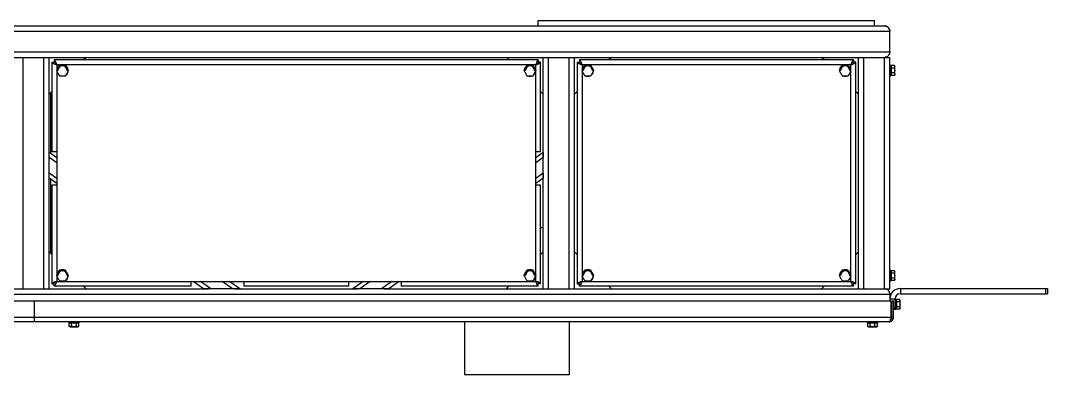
# Paper-space layout '_Superiore' of a CAD drawing. Header units: millimetres. Extents: x -903 to 1083, y -136 to 216.
# Drawn here: x 106 to 1083, y -136 to 201 of the extents above; entities that cross this region are included whole.
import ezdxf

# ---------------------------------------------------------------- set-up
doc = ezdxf.new("R2010")
doc.units = ezdxf.units.MM

psp = doc.layouts.new('_Superiore')

# ---------------------------------------------------------------- linework, layer by layer
at = {"color": 7, "linetype": 'Continuous', "lineweight": 25}
for p, q in [((-891.56, 195.75), (928.04, 195.75)), ((598.24, 200.75), (598.24, 195.75)), ((598.24, 200.75), (918.24, 200.75)), ((918.24, 200.75), (918.24, 195.75)), ((-896.76, 190.55), (933.24, 190.55)), ((933.24, 170.95), (933.24, 190.55)), ((-896.76, 170.95), (933.24, 170.95)), ((2.03, 165.75), (933.24, 165.75)), ((108.44, -54.25), (108.44, 165.75)), ((128.04, -54.25), (128.04, 165.75)), ((133.24, -54.25), (133.24, 165.75)), ((135.74, 161.04), (137.24, 161.04)), ((135.74, 161.04), (135.74, 76.25)), ((137.94, 163.25), (137.94, 161.75)), ((598.53, 163.25), (137.94, 163.25)), ((596.24, 158.75), (140.24, 158.75)), ((140.24, 158.75), (140.24, 153.72)), ((168.24, 165.75), (165.74, 163.25)), ((166.24, 163.75), (570.24, 163.75)), ((183.24, 163.25), (183.24, 163.75)), ((203.24, 163.25), (203.24, 163.75)), ((570.74, 163.25), (568.24, 165.75)), ((596.24, 153.72), (596.24, 158.75)), ((598.53, 163.25), (598.53, 161.75)), ((600.74, 161.04), (599.24, 161.04)), ((600.74, 76.25), (600.74, 161.04)), ((603.24, -54.25), (603.24, 165.75)), ((608.44, -54.25), (608.44, 165.75)), ((628.04, -54.25), (628.04, 165.75)), ((633.24, -54.25), (633.24, 165.75)), ((635.74, 161.04), (635.74, -49.55)), ((635.74, 161.04), (637.24, 161.04)), ((898.53, 163.25), (637.94, 163.25)), ((637.94, 163.25), (637.94, 161.75)), ((896.24, 158.75), (640.24, 158.75)), ((640.24, 158.75), (640.24, 153.72)), ((668.24, 165.75), (665.74, 163.25)), ((870.74, 163.25), (868.24, 165.75)), ((896.24, 153.72), (896.24, 158.75)), ((898.53, 163.25), (898.53, 161.75)), ((900.74, 161.04), (899.24, 161.04)), ((900.74, -49.55), (900.74, 161.04)), ((903.24, -54.25), (903.24, 165.75)), ((908.44, -54.25), (908.44, 165.75)), ((928.04, -54.25), (928.04, 165.75)), ((933.24, -54.25), (933.24, 165.75)), ((933.24, 158.25), (934.04, 158.25)), ((934.04, 148.25), (934.04, 158.25)), ((934.54, 157.86), (934.54, 148.63)), ((937.54, 157.86), (934.54, 157.86)), ((938.04, 157), (937.54, 157.86)), ((938.04, 149.49), (938.04, 157)), ((141.35, 153.25), (139.96, 153.25)), ((140.24, 152.77), (140.24, -41.28)), ((150.12, 153.25), (151.51, 153.25)), ((586.35, 153.25), (584.96, 153.25)), ((595.12, 153.25), (596.51, 153.25)), ((596.24, -41.28), (596.24, 152.77)), ((641.35, 153.25), (639.96, 153.25)), ((640.24, 152.77), (640.24, -41.28)), ((650.12, 153.25), (651.51, 153.25)), ((886.35, 153.25), (884.96, 153.25)), ((895.12, 153.25), (896.51, 153.25)), ((896.24, -41.28), (896.24, 152.77)), ((933.24, 148.25), (934.04, 148.25)), ((934.04, 156.25), (934.54, 156.25)), ((934.04, 150.25), (934.54, 150.25)), ((937.54, 155.55), (934.54, 155.55)), ((937.54, 150.94), (934.54, 150.94)), ((937.54, 148.63), (934.54, 148.63)), ((938.04, 149.49), (937.54, 148.63)), ((135.74, 133.25), (133.24, 130.75)), ((134.74, 74.24), (134.74, 132.25)), ((603.24, 130.75), (600.74, 133.25)), ((635.74, 133.25), (633.24, 130.75)), ((903.24, 130.75), (900.74, 133.25)), ((140.24, 70.31), (133.24, 75.31)), ((140.24, 65.39), (133.24, 70.4)), ((135.74, 76.25), (140.24, 76.25)), ((596.24, 76.25), (600.74, 76.25)), ((603.24, 75.31), (596.24, 70.31)), ((603.24, 70.4), (596.24, 65.39)), ((140.24, 50.64), (133.24, 55.64)), ((140.24, 45.72), (133.24, 50.73)), ((134.74, -20.75), (134.74, 49.65)), ((603.24, 55.64), (596.24, 50.64)), ((603.24, 50.73), (596.24, 45.72)), ((135.74, 44.25), (135.74, -49.55)), ((140.24, 44.25), (135.74, 44.25)), ((600.74, 44.25), (596.24, 44.25)), ((600.74, -49.55), (600.74, 44.25)), ((135.74, 3.75), (134.74, 3.75)), ((603.24, 3.75), (600.74, 3.75)), ((133.24, -19.25), (135.74, -21.75)), ((600.74, -21.75), (603.24, -19.25)), ((633.24, -19.25), (635.74, -21.75)), ((900.74, -21.75), (903.24, -19.25)), ((933.24, -36.75), (934.04, -36.75)), ((934.04, -46.75), (934.04, -36.75)), ((934.04, -38.75), (934.54, -38.75)), ((934.54, -37.14), (934.54, -46.37)), ((937.54, -37.14), (934.54, -37.14)), ((938.04, -38), (937.54, -37.14)), ((938.04, -45.51), (938.04, -38)), ((141.35, -41.75), (139.96, -41.75)), ((140.24, -42.23), (140.24, -47.25)), ((140.24, -47.25), (596.24, -47.25)), ((150.12, -41.75), (151.51, -41.75)), ((268.24, -51.75), (268.24, -47.25)), ((280.06, -54.25), (270.27, -47.25)), ((286.94, -54.25), (277.15, -47.25)), ((307.57, -54.25), (297.78, -47.25)), ((314.45, -54.25), (304.66, -47.25)), ((318.24, -47.25), (318.24, -51.75)), ((418.24, -51.75), (418.24, -47.25)), ((431.81, -47.25), (422.02, -54.25)), ((438.69, -47.25), (428.9, -54.25)), ((459.32, -47.25), (449.53, -54.25)), ((466.2, -47.25), (456.41, -54.25)), ((468.24, -47.25), (468.24, -51.75)), ((586.35, -41.75), (584.96, -41.75)), ((595.12, -41.75), (596.51, -41.75)), ((596.24, -47.25), (596.24, -42.23)), ((641.35, -41.75), (639.96, -41.75)), ((640.24, -42.23), (640.24, -47.25)), ((640.24, -47.25), (896.24, -47.25)), ((650.12, -41.75), (651.51, -41.75)), ((886.35, -41.75), (884.96, -41.75)), ((895.12, -41.75), (896.51, -41.75)), ((896.24, -47.25), (896.24, -42.23)), ((933.24, -46.75), (934.04, -46.75)), ((934.04, -44.75), (934.54, -44.75)), ((937.54, -39.45), (934.54, -39.45)), ((937.54, -44.06), (934.54, -44.06)), ((937.54, -46.37), (934.54, -46.37)), ((938.04, -45.51), (937.54, -46.37)), ((-548.32, -54.25), (284.79, -54.25)), ((135.74, -49.55), (137.24, -49.55)), ((137.94, -51.75), (137.94, -50.25)), ((268.24, -51.75), (137.94, -51.75)), ((165.74, -51.75), (168.24, -54.25)), ((307.57, -54.25), (286.94, -54.25)), ((309.72, -54.25), (426.75, -54.25)), ((418.24, -51.75), (318.24, -51.75)), ((449.53, -54.25), (428.9, -54.25)), ((451.68, -54.25), (933.24, -54.25)), ((598.53, -51.75), (468.24, -51.75)), ((568.24, -54.25), (570.74, -51.75)), ((598.53, -51.75), (598.53, -50.25)), ((600.74, -49.55), (599.24, -49.55)), ((635.74, -49.55), (637.24, -49.55)), ((637.94, -51.75), (637.94, -50.25)), ((898.53, -51.75), (637.94, -51.75)), ((665.74, -51.75), (668.24, -54.25)), ((868.24, -54.25), (870.74, -51.75)), ((898.53, -51.75), (898.53, -50.25)), ((900.74, -49.55), (899.24, -49.55)), ((943.24, -54.05), (943.24, -59.05)), ((943.24, -54.05), (1083.24, -54.05)), ((1081.74, -59.05), (1081.74, -54.05)), ((1083.24, -54.05), (1083.24, -59.05)), ((-899.06, -65.75), (934.53, -65.75)), ((-896.76, -59.45), (933.24, -59.45)), ((118.74, -65.75), (118.74, -85.75)), ((933.24, -59.45), (933.24, -65.75)), ((939.04, -64.05), (933.24, -64.05)), ((934.53, -81.25), (934.53, -65.75)), ((935.24, -65.75), (936.74, -65.75)), ((935.24, -81.25), (935.24, -65.75)), ((936.74, -81.25), (936.74, -65.75)), ((938.24, -74.05), (938.24, -64.05)), ((939.04, -74.05), (939.04, -64.05)), ((939.04, -66.05), (939.54, -66.05)), ((939.54, -64.44), (939.54, -73.67)), ((942.54, -64.44), (939.54, -64.44)), ((942.54, -66.75), (939.54, -66.75)), ((943.04, -65.3), (942.54, -64.44)), ((943.04, -72.81), (943.04, -65.3)), ((943.24, -59.05), (1083.24, -59.05)), ((934.53, -72.55), (935.24, -72.55)), ((935.24, -74.05), (934.53, -74.05)), ((936.74, -72.55), (938.24, -72.55)), ((939.04, -74.05), (936.74, -74.05)), ((939.04, -72.05), (939.54, -72.05)), ((942.54, -71.36), (939.54, -71.36)), ((942.54, -73.67), (939.54, -73.67)), ((943.04, -72.81), (942.54, -73.67)), ((-899.06, -81.25), (934.53, -81.25)), ((932.24, -85.75), (-896.76, -85.75)), ((151.74, -85.75), (151.74, -86.55)), ((151.74, -86.55), (161.74, -86.55)), ((161.36, -87.05), (152.12, -87.05)), ((152.12, -90.05), (152.12, -87.05)), ((152.55, -85.75), (152.55, -86.55)), ((153.74, -86.55), (153.74, -87.05)), ((154.43, -90.05), (154.43, -87.05)), ((159.05, -90.05), (159.05, -87.05)), ((159.74, -86.55), (159.74, -87.05)), ((161.36, -90.05), (161.36, -87.05)), ((161.74, -86.55), (161.74, -85.75)), ((528.24, -85.75), (528.24, -135.75)), ((628.24, -135.75), (628.24, -85.75)), ((911.74, -85.75), (911.74, -86.55)), ((911.74, -86.55), (921.74, -86.55)), ((921.36, -87.05), (912.12, -87.05)), ((912.12, -90.05), (912.12, -87.05)), ((912.55, -85.75), (912.55, -86.55)), ((913.74, -86.55), (913.74, -87.05)), ((914.43, -90.05), (914.43, -87.05)), ((919.05, -90.05), (919.05, -87.05)), ((919.74, -86.55), (919.74, -87.05)), ((921.36, -90.05), (921.36, -87.05)), ((921.74, -86.55), (921.74, -85.75)), ((936.74, -81.25), (935.24, -81.25)), ((152.98, -90.55), (152.12, -90.05)), ((152.98, -90.55), (160.49, -90.55)), ((160.49, -90.55), (161.36, -90.05)), ((912.98, -90.55), (912.12, -90.05)), ((912.98, -90.55), (920.49, -90.55)), ((920.49, -90.55), (921.36, -90.05)), ((528.24, -135.75), (628.24, -135.75))]:
    psp.add_line(p, q, dxfattribs=at)
at = {"color": 7, "linetype": 'Continuous', "lineweight": 25, "flags": 128}
for points in [[(143.57, 158.3), (144.31, 158.56), (145.74, 158.75)], [(145.74, 158.75), (147.16, 158.56), (147.99, 158.26)], [(145.74, 147.75), (144.31, 147.93), (143.49, 148.23)], [(147.9, 148.19), (147.16, 147.93), (145.74, 147.75)]]:
    psp.add_lwpolyline(points, dxfattribs=at)
at = {"color": 7, "linetype": 'Continuous', "lineweight": 25}
for centre, radius, start, end in [((145.74, 153.25), 5.5, 127.13658, 172.63819), ((145.74, 153.25), 4.39, 0, 180), ((145.74, 153.25), 5.5, 8.03383, 52.2185), ((590.74, 153.25), 5.5, 127.49368, 172.18022), ((590.74, 153.25), 4.39, 0, 180), ((590.74, 153.25), 5.5, 65.51535, 113.66395), ((645.74, 153.25), 5.5, 127.49368, 172.18022), ((645.74, 153.25), 4.39, 0, 180), ((645.74, 153.25), 5.5, 65.51535, 113.66395), ((890.74, 153.25), 5.5, 127.49368, 172.18022), ((890.74, 153.25), 4.39, 0, 180), ((890.74, 153.25), 5.5, 65.51535, 113.66395), ((145.74, 153.25), 5.5, 188.03383, 232.2185), ((145.74, 153.25), 5.5, 307.13658, 352.63819), ((590.74, 153.25), 5.5, 245.51535, 293.66395), ((590.74, 153.25), 5.5, 307.49368, 352.18022), ((645.74, 153.25), 5.5, 245.51535, 293.66395), ((645.74, 153.25), 5.5, 307.49368, 352.18022), ((890.74, 153.25), 5.5, 245.51535, 293.66395), ((890.74, 153.25), 5.5, 307.49368, 352.18022), ((145.74, -41.75), 5.5, 127.49368, 172.18022), ((145.74, -41.75), 4.39, 0, 180), ((145.74, -41.75), 5.5, 65.51535, 113.66395), ((590.74, -41.75), 5.5, 127.49368, 172.18022), ((590.74, -41.75), 4.39, 0, 180), ((590.74, -41.75), 5.5, 65.51535, 113.66395), ((645.74, -41.75), 5.5, 127.49368, 172.18022), ((645.74, -41.75), 4.39, 0, 180), ((645.74, -41.75), 5.5, 65.38002, 114.61998), ((890.74, -41.75), 5.5, 127.49368, 172.18022), ((890.74, -41.75), 4.39, 0, 180), ((890.74, -41.75), 5.5, 65.51535, 113.66395), ((145.74, -41.75), 5.5, 245.51535, 293.66395), ((145.74, -41.75), 5.5, 307.49368, 352.18022), ((590.74, -41.75), 5.5, 245.51535, 293.66395), ((590.74, -41.75), 5.5, 307.49368, 352.18022), ((645.74, -41.75), 5.5, 245.38002, 294.61998), ((645.74, -41.75), 5.5, 307.49368, 352.18022), ((890.74, -41.75), 5.5, 245.51535, 293.66395), ((890.74, -41.75), 5.5, 307.49368, 352.18022), ((943.24, -64.05), 10, 90, 180), ((943.24, -64.05), 5, 90, 180)]:
    psp.add_arc(centre, radius, start, end, dxfattribs=at)
for points, knots in [([(928.04, 195.75), (928.51, 195.71), (929.49, 195.63), (930.87, 194.99), (931.99, 194.03), (932.74, 192.87), (933.16, 191.72), (933.21, 190.92), (933.24, 190.55)], [0, 0, 0, 0, 0.204354, 0.415712, 0.616815, 0.759332, 0.886228, 1, 1, 1, 1]), ([(933.24, 190.55), (933.2, 191.03), (933.11, 192.08), (932.4, 193.51), (931.26, 194.74), (929.75, 195.59), (928.6, 195.69), (928.04, 195.75)], [0, 0, 0, 0, 0.146754, 0.316126, 0.510248, 0.757793, 1, 1, 1, 1]), ([(933.24, 170.95), (933.2, 170.46), (933.11, 169.41), (932.4, 167.98), (931.26, 166.75), (929.75, 165.9), (928.6, 165.8), (928.04, 165.75)], [0, 0, 0, 0, 0.146754, 0.316126, 0.510248, 0.757793, 1, 1, 1, 1]), ([(928.04, 165.75), (928.51, 165.78), (929.49, 165.86), (930.87, 166.5), (931.99, 167.46), (932.74, 168.62), (933.16, 169.77), (933.21, 170.57), (933.24, 170.95)], [0, 0, 0, 0, 0.204354, 0.415712, 0.616815, 0.759332, 0.886228, 1, 1, 1, 1]), ([(142.85, 158.25), (142.37, 157.41), (141.41, 155.75), (140.45, 154.08), (139.96, 153.25)], [0, 0, 0, 0, 0.499067, 1, 1, 1, 1]), ([(148.62, 158.25), (147.66, 158.25), (145.74, 158.25), (143.81, 158.25), (142.85, 158.25)], [0, 0, 0, 0, 0.500137, 1, 1, 1, 1]), ([(151.51, 153.25), (151.03, 154.08), (150.07, 155.74), (149.11, 157.41), (148.62, 158.25)], [0, 0, 0, 0, 0.499067, 1, 1, 1, 1]), ([(587.85, 158.25), (587.37, 157.41), (586.41, 155.75), (585.45, 154.08), (584.96, 153.25)], [0, 0, 0, 0, 0.499067, 1, 1, 1, 1]), ([(593.62, 158.25), (592.66, 158.25), (590.74, 158.25), (588.81, 158.25), (587.85, 158.25)], [0, 0, 0, 0, 0.500137, 1, 1, 1, 1]), ([(596.51, 153.25), (596.03, 154.08), (595.07, 155.74), (594.11, 157.41), (593.62, 158.25)], [0, 0, 0, 0, 0.499067, 1, 1, 1, 1]), ([(642.85, 158.25), (642.37, 157.41), (641.41, 155.75), (640.45, 154.08), (639.96, 153.25)], [0, 0, 0, 0, 0.499067, 1, 1, 1, 1]), ([(648.62, 158.25), (647.66, 158.25), (645.74, 158.25), (643.81, 158.25), (642.85, 158.25)], [0, 0, 0, 0, 0.500137, 1, 1, 1, 1]), ([(651.51, 153.25), (651.03, 154.08), (650.07, 155.74), (649.11, 157.41), (648.62, 158.25)], [0, 0, 0, 0, 0.499067, 1, 1, 1, 1]), ([(887.85, 158.25), (887.37, 157.41), (886.41, 155.75), (885.45, 154.08), (884.96, 153.25)], [0, 0, 0, 0, 0.499067, 1, 1, 1, 1]), ([(893.62, 158.25), (892.66, 158.25), (890.74, 158.25), (888.81, 158.25), (887.85, 158.25)], [0, 0, 0, 0, 0.500137, 1, 1, 1, 1]), ([(896.51, 153.25), (896.03, 154.08), (895.07, 155.74), (894.11, 157.41), (893.62, 158.25)], [0, 0, 0, 0, 0.499067, 1, 1, 1, 1]), ([(937.54, 157.86), (937.72, 157.48), (938.07, 156.71), (937.72, 155.94), (937.54, 155.55)], [0, 0, 0, 0, 0.499067, 1, 1, 1, 1]), ([(139.96, 153.25), (140.44, 152.41), (141.41, 150.75), (142.37, 149.08), (142.85, 148.25)], [0, 0, 0, 0, 0.499067, 1, 1, 1, 1]), ([(142.85, 148.25), (143.81, 148.25), (145.74, 148.25), (147.66, 148.25), (148.62, 148.25)], [0, 0, 0, 0, 0.499863, 1, 1, 1, 1]), ([(148.62, 148.25), (149.1, 149.08), (150.07, 150.74), (151.03, 152.41), (151.51, 153.25)], [0, 0, 0, 0, 0.4990672, 1, 1, 1, 1]), ([(584.96, 153.25), (585.44, 152.41), (586.41, 150.75), (587.37, 149.08), (587.85, 148.25)], [0, 0, 0, 0, 0.499067, 1, 1, 1, 1]), ([(587.85, 148.25), (588.81, 148.25), (590.74, 148.25), (592.66, 148.25), (593.62, 148.25)], [0, 0, 0, 0, 0.499863, 1, 1, 1, 1]), ([(593.62, 148.25), (594.1, 149.08), (595.07, 150.74), (596.03, 152.41), (596.51, 153.25)], [0, 0, 0, 0, 0.4990672, 1, 1, 1, 1]), ([(639.96, 153.25), (640.44, 152.41), (641.41, 150.75), (642.37, 149.08), (642.85, 148.25)], [0, 0, 0, 0, 0.499067, 1, 1, 1, 1]), ([(642.85, 148.25), (643.81, 148.25), (645.74, 148.25), (647.66, 148.25), (648.62, 148.25)], [0, 0, 0, 0, 0.499863, 1, 1, 1, 1]), ([(648.62, 148.25), (649.1, 149.08), (650.07, 150.74), (651.03, 152.41), (651.51, 153.25)], [0, 0, 0, 0, 0.4990672, 1, 1, 1, 1]), ([(884.96, 153.25), (885.44, 152.41), (886.41, 150.75), (887.37, 149.08), (887.85, 148.25)], [0, 0, 0, 0, 0.499067, 1, 1, 1, 1]), ([(887.85, 148.25), (888.81, 148.25), (890.74, 148.25), (892.66, 148.25), (893.62, 148.25)], [0, 0, 0, 0, 0.499863, 1, 1, 1, 1]), ([(893.62, 148.25), (894.1, 149.08), (895.07, 150.74), (896.03, 152.41), (896.51, 153.25)], [0, 0, 0, 0, 0.4990672, 1, 1, 1, 1]), ([(937.54, 155.55), (937.72, 154.78), (938.07, 153.24), (937.72, 151.71), (937.54, 150.94)], [0, 0, 0, 0, 0.500142, 1, 1, 1, 1]), ([(937.54, 150.94), (937.72, 150.55), (938.07, 149.78), (937.72, 149.01), (937.54, 148.63)], [0, 0, 0, 0, 0.499067, 1, 1, 1, 1]), ([(133.24, 70.4), (133.24, 71.09), (133.24, 72.48), (133.24, 74.13), (133.24, 75.14), (133.24, 75.26), (133.24, 75.31)], [0, 0, 0, 0, 0.294936, 0.595376, 0.810635, 1, 1, 1, 1]), ([(603.24, 75.31), (603.24, 75.28), (603.24, 75.2), (603.24, 74.54), (603.24, 73.47), (603.24, 72.03), (603.24, 70.93), (603.24, 70.4)], [0, 0, 0, 0, 0.158956, 0.3365435, 0.5312249, 0.7703965, 1, 1, 1, 1]), ([(133.24, 50.73), (133.24, 50.76), (133.24, 50.85), (133.24, 51.5), (133.24, 52.57), (133.24, 54.01), (133.24, 55.11), (133.24, 55.64)], [0, 0, 0, 0, 0.158956, 0.336544, 0.531225, 0.770397, 1, 1, 1, 1]), ([(603.24, 55.64), (603.24, 54.95), (603.24, 53.56), (603.24, 51.91), (603.24, 50.9), (603.24, 50.78), (603.24, 50.73)], [0, 0, 0, 0, 0.2949363, 0.5953756, 0.8106349, 1, 1, 1, 1]), ([(142.85, -36.75), (142.37, -37.59), (141.41, -39.25), (140.45, -40.92), (139.96, -41.75)], [0, 0, 0, 0, 0.499067, 1, 1, 1, 1]), ([(148.62, -36.75), (147.66, -36.75), (145.74, -36.75), (143.81, -36.75), (142.85, -36.75)], [0, 0, 0, 0, 0.500137, 1, 1, 1, 1]), ([(151.51, -41.75), (151.03, -40.92), (150.07, -39.26), (149.11, -37.59), (148.62, -36.75)], [0, 0, 0, 0, 0.499067, 1, 1, 1, 1]), ([(587.85, -36.75), (587.37, -37.59), (586.41, -39.25), (585.45, -40.92), (584.96, -41.75)], [0, 0, 0, 0, 0.499067, 1, 1, 1, 1]), ([(593.62, -36.75), (592.66, -36.75), (590.74, -36.75), (588.81, -36.75), (587.85, -36.75)], [0, 0, 0, 0, 0.500137, 1, 1, 1, 1]), ([(596.51, -41.75), (596.03, -40.92), (595.07, -39.26), (594.11, -37.59), (593.62, -36.75)], [0, 0, 0, 0, 0.499067, 1, 1, 1, 1]), ([(642.85, -36.75), (642.37, -37.59), (641.41, -39.25), (640.45, -40.92), (639.96, -41.75)], [0, 0, 0, 0, 0.499067, 1, 1, 1, 1]), ([(648.62, -36.75), (647.66, -36.75), (645.74, -36.75), (643.81, -36.75), (642.85, -36.75)], [0, 0, 0, 0, 0.500137, 1, 1, 1, 1]), ([(651.51, -41.75), (651.03, -40.92), (650.07, -39.26), (649.11, -37.59), (648.62, -36.75)], [0, 0, 0, 0, 0.499067, 1, 1, 1, 1]), ([(887.85, -36.75), (887.37, -37.59), (886.41, -39.25), (885.45, -40.92), (884.96, -41.75)], [0, 0, 0, 0, 0.499067, 1, 1, 1, 1]), ([(893.62, -36.75), (892.66, -36.75), (890.74, -36.75), (888.81, -36.75), (887.85, -36.75)], [0, 0, 0, 0, 0.500137, 1, 1, 1, 1]), ([(896.51, -41.75), (896.03, -40.92), (895.07, -39.26), (894.11, -37.59), (893.62, -36.75)], [0, 0, 0, 0, 0.499067, 1, 1, 1, 1]), ([(937.54, -37.14), (937.72, -37.52), (938.07, -38.29), (937.72, -39.06), (937.54, -39.45)], [0, 0, 0, 0, 0.499067, 1, 1, 1, 1]), ([(139.96, -41.75), (140.44, -42.59), (141.41, -44.25), (142.37, -45.92), (142.85, -46.75)], [0, 0, 0, 0, 0.499067, 1, 1, 1, 1]), ([(142.85, -46.75), (143.81, -46.75), (145.74, -46.75), (147.66, -46.75), (148.62, -46.75)], [0, 0, 0, 0, 0.499863, 1, 1, 1, 1]), ([(148.62, -46.75), (149.1, -45.92), (150.07, -44.26), (151.03, -42.59), (151.51, -41.75)], [0, 0, 0, 0, 0.4990672, 1, 1, 1, 1]), ([(584.96, -41.75), (585.44, -42.59), (586.41, -44.25), (587.37, -45.92), (587.85, -46.75)], [0, 0, 0, 0, 0.499067, 1, 1, 1, 1]), ([(587.85, -46.75), (588.81, -46.75), (590.74, -46.75), (592.66, -46.75), (593.62, -46.75)], [0, 0, 0, 0, 0.499863, 1, 1, 1, 1]), ([(593.62, -46.75), (594.1, -45.92), (595.07, -44.26), (596.03, -42.59), (596.51, -41.75)], [0, 0, 0, 0, 0.4990672, 1, 1, 1, 1]), ([(639.96, -41.75), (640.44, -42.59), (641.41, -44.25), (642.37, -45.92), (642.85, -46.75)], [0, 0, 0, 0, 0.499067, 1, 1, 1, 1]), ([(642.85, -46.75), (643.81, -46.75), (645.74, -46.75), (647.66, -46.75), (648.62, -46.75)], [0, 0, 0, 0, 0.499863, 1, 1, 1, 1]), ([(648.62, -46.75), (649.1, -45.92), (650.07, -44.26), (651.03, -42.59), (651.51, -41.75)], [0, 0, 0, 0, 0.4990672, 1, 1, 1, 1]), ([(884.96, -41.75), (885.44, -42.59), (886.41, -44.25), (887.37, -45.92), (887.85, -46.75)], [0, 0, 0, 0, 0.499067, 1, 1, 1, 1]), ([(887.85, -46.75), (888.81, -46.75), (890.74, -46.75), (892.66, -46.75), (893.62, -46.75)], [0, 0, 0, 0, 0.499863, 1, 1, 1, 1]), ([(893.62, -46.75), (894.1, -45.92), (895.07, -44.26), (896.03, -42.59), (896.51, -41.75)], [0, 0, 0, 0, 0.4990672, 1, 1, 1, 1]), ([(937.54, -39.45), (937.72, -40.22), (938.07, -41.76), (937.72, -43.29), (937.54, -44.06)], [0, 0, 0, 0, 0.500142, 1, 1, 1, 1]), ([(937.54, -44.06), (937.72, -44.45), (938.07, -45.22), (937.72, -45.99), (937.54, -46.37)], [0, 0, 0, 0, 0.499067, 1, 1, 1, 1]), ([(286.94, -54.25), (286.09, -54.25), (284.41, -54.25), (282.45, -54.25), (281.19, -54.25), (280.54, -54.25), (280.14, -54.25), (280.09, -54.25), (280.06, -54.25)], [0, 0, 0, 0, 0.29383, 0.581756, 0.708498, 0.819184, 0.914995, 1, 1, 1, 1]), ([(314.45, -54.25), (314.43, -54.25), (314.38, -54.25), (313.97, -54.25), (313.32, -54.25), (312.07, -54.25), (310.11, -54.25), (308.42, -54.25), (307.57, -54.25)], [0, 0, 0, 0, 0.085005, 0.180816, 0.291502, 0.418244, 0.70617, 1, 1, 1, 1]), ([(428.9, -54.25), (428.05, -54.25), (426.37, -54.25), (424.41, -54.25), (423.15, -54.25), (422.5, -54.25), (422.1, -54.25), (422.05, -54.25), (422.02, -54.25)], [0, 0, 0, 0, 0.29383, 0.581756, 0.708498, 0.819184, 0.914995, 1, 1, 1, 1]), ([(456.41, -54.25), (456.39, -54.25), (456.34, -54.25), (455.93, -54.25), (455.28, -54.25), (454.02, -54.25), (452.07, -54.25), (450.38, -54.25), (449.53, -54.25)], [0, 0, 0, 0, 0.085005, 0.180816, 0.291502, 0.418244, 0.70617, 1, 1, 1, 1]), ([(933.24, -59.45), (933.2, -58.97), (933.11, -57.92), (932.4, -56.49), (931.26, -55.26), (929.75, -54.41), (928.6, -54.31), (928.04, -54.25)], [0, 0, 0, 0, 0.146754, 0.316126, 0.510248, 0.757793, 1, 1, 1, 1]), ([(928.04, -54.25), (928.51, -54.29), (929.49, -54.37), (930.87, -55.01), (931.99, -55.97), (932.74, -57.13), (933.16, -58.28), (933.21, -59.08), (933.24, -59.45)], [0, 0, 0, 0, 0.204354, 0.415712, 0.616815, 0.759332, 0.886228, 1, 1, 1, 1]), ([(942.54, -64.44), (942.72, -64.82), (943.07, -65.59), (942.72, -66.36), (942.54, -66.75)], [0, 0, 0, 0, 0.499067, 1, 1, 1, 1]), ([(942.54, -66.75), (942.72, -67.52), (943.07, -69.06), (942.72, -70.59), (942.54, -71.36)], [0, 0, 0, 0, 0.500142, 1, 1, 1, 1]), ([(942.54, -71.36), (942.72, -71.75), (943.07, -72.52), (942.72, -73.29), (942.54, -73.67)], [0, 0, 0, 0, 0.499067, 1, 1, 1, 1]), ([(933.6, -83.88), (933.87, -83.73), (934.47, -83.38), (935.1, -82.43), (935.19, -81.65), (935.24, -81.25)], [0, 0, 0, 0, 0.280009, 0.640004, 1, 1, 1, 1]), ([(154.43, -90.05), (154.04, -90.23), (153.27, -90.59), (152.5, -90.23), (152.12, -90.05)], [0, 0, 0, 0, 0.499067, 1, 1, 1, 1]), ([(159.05, -90.05), (158.28, -90.23), (156.74, -90.59), (155.2, -90.23), (154.43, -90.05)], [0, 0, 0, 0, 0.500142, 1, 1, 1, 1]), ([(161.36, -90.05), (160.97, -90.23), (160.2, -90.59), (159.43, -90.23), (159.05, -90.05)], [0, 0, 0, 0, 0.499067, 1, 1, 1, 1]), ([(914.43, -90.05), (914.04, -90.23), (913.27, -90.59), (912.5, -90.23), (912.12, -90.05)], [0, 0, 0, 0, 0.499067, 1, 1, 1, 1]), ([(919.05, -90.05), (918.28, -90.23), (916.74, -90.59), (915.2, -90.23), (914.43, -90.05)], [0, 0, 0, 0, 0.500142, 1, 1, 1, 1]), ([(921.36, -90.05), (920.97, -90.23), (920.2, -90.59), (919.43, -90.23), (919.05, -90.05)], [0, 0, 0, 0, 0.499067, 1, 1, 1, 1])]:
    psp.add_open_spline(points, degree=3, knots=knots, dxfattribs=at)
for points in [[(135.74, 161.04), (135.8, 160.85), (135.94, 160.46), (136.98, 159.89), (138.47, 159.32), (139.65, 158.94), (140.24, 158.75)], [(137.24, 161.04), (137.28, 160.85), (137.37, 160.46), (138.07, 159.89), (139.06, 159.32), (139.84, 158.94), (140.24, 158.75)], [(140.24, 158.75), (140.05, 159.33), (139.66, 160.51), (139.09, 162), (138.52, 163.04), (138.14, 163.18), (137.94, 163.25)], [(140.24, 158.75), (140.05, 159.14), (139.66, 159.92), (139.09, 160.92), (138.52, 161.61), (138.14, 161.7), (137.94, 161.75)], [(598.53, 163.25), (598.34, 163.18), (597.96, 163.04), (597.38, 162), (596.81, 160.51), (596.43, 159.33), (596.24, 158.75)], [(598.53, 161.75), (598.34, 161.7), (597.96, 161.61), (597.38, 160.92), (596.81, 159.92), (596.43, 159.14), (596.24, 158.75)], [(596.24, 158.75), (596.83, 158.94), (598.01, 159.32), (599.49, 159.89), (600.53, 160.46), (600.67, 160.85), (600.74, 161.04)], [(596.24, 158.75), (596.63, 158.94), (597.42, 159.32), (598.41, 159.89), (599.1, 160.46), (599.19, 160.85), (599.24, 161.04)], [(635.74, 161.04), (635.8, 160.85), (635.94, 160.46), (636.98, 159.89), (638.47, 159.32), (639.65, 158.94), (640.24, 158.75)], [(637.24, 161.04), (637.28, 160.85), (637.37, 160.46), (638.07, 159.89), (639.06, 159.32), (639.84, 158.94), (640.24, 158.75)], [(640.24, 158.75), (640.05, 159.33), (639.66, 160.51), (639.09, 162), (638.52, 163.04), (638.14, 163.18), (637.94, 163.25)], [(640.24, 158.75), (640.05, 159.14), (639.66, 159.92), (639.09, 160.92), (638.52, 161.61), (638.14, 161.7), (637.94, 161.75)], [(898.53, 163.25), (898.34, 163.18), (897.96, 163.04), (897.38, 162), (896.81, 160.51), (896.43, 159.33), (896.24, 158.75)], [(898.53, 161.75), (898.34, 161.7), (897.96, 161.61), (897.38, 160.92), (896.81, 159.92), (896.43, 159.14), (896.24, 158.75)], [(896.24, 158.75), (896.83, 158.94), (898.01, 159.32), (899.49, 159.89), (900.53, 160.46), (900.67, 160.85), (900.74, 161.04)], [(896.24, 158.75), (896.63, 158.94), (897.42, 159.32), (898.41, 159.89), (899.1, 160.46), (899.19, 160.85), (899.24, 161.04)], [(140.24, -47.25), (139.65, -47.45), (138.47, -47.83), (136.98, -48.4), (135.94, -48.97), (135.8, -49.36), (135.74, -49.55)], [(140.24, -47.25), (139.84, -47.45), (139.06, -47.83), (138.07, -48.4), (137.37, -48.97), (137.28, -49.36), (137.24, -49.55)], [(137.94, -51.75), (138.14, -51.69), (138.52, -51.55), (139.09, -50.51), (139.66, -49.02), (140.05, -47.84), (140.24, -47.25)], [(137.94, -50.25), (138.14, -50.21), (138.52, -50.12), (139.09, -49.43), (139.66, -48.43), (140.05, -47.65), (140.24, -47.25)], [(600.74, -49.55), (600.67, -49.36), (600.53, -48.97), (599.49, -48.4), (598.01, -47.83), (596.83, -47.45), (596.24, -47.25)], [(596.24, -47.25), (596.43, -47.84), (596.81, -49.02), (597.38, -50.51), (597.96, -51.55), (598.34, -51.69), (598.53, -51.75)], [(596.24, -47.25), (596.43, -47.65), (596.81, -48.43), (597.38, -49.43), (597.96, -50.12), (598.34, -50.21), (598.53, -50.25)], [(599.24, -49.55), (599.19, -49.36), (599.1, -48.97), (598.41, -48.4), (597.42, -47.83), (596.63, -47.45), (596.24, -47.25)], [(640.24, -47.25), (639.65, -47.45), (638.47, -47.83), (636.98, -48.4), (635.94, -48.97), (635.8, -49.36), (635.74, -49.55)], [(640.24, -47.25), (639.84, -47.45), (639.06, -47.83), (638.07, -48.4), (637.37, -48.97), (637.28, -49.36), (637.24, -49.55)], [(637.94, -51.75), (638.14, -51.69), (638.52, -51.55), (639.09, -50.51), (639.66, -49.02), (640.05, -47.84), (640.24, -47.25)], [(637.94, -50.25), (638.14, -50.21), (638.52, -50.12), (639.09, -49.43), (639.66, -48.43), (640.05, -47.65), (640.24, -47.25)], [(900.74, -49.55), (900.67, -49.36), (900.53, -48.97), (899.49, -48.4), (898.01, -47.83), (896.83, -47.45), (896.24, -47.25)], [(899.24, -49.55), (899.19, -49.36), (899.1, -48.97), (898.41, -48.4), (897.42, -47.83), (896.63, -47.45), (896.24, -47.25)], [(896.24, -47.25), (896.43, -47.84), (896.81, -49.02), (897.38, -50.51), (897.96, -51.55), (898.34, -51.69), (898.53, -51.75)], [(896.24, -47.25), (896.43, -47.65), (896.81, -48.43), (897.38, -49.43), (897.96, -50.12), (898.34, -50.21), (898.53, -50.25)], [(934.53, -81.25), (934.34, -81.84), (933.96, -83.02), (933.38, -84.51), (932.81, -85.55), (932.43, -85.69), (932.24, -85.75)], [(932.24, -85.75), (932.83, -85.69), (934.01, -85.55), (935.49, -84.51), (936.53, -83.02), (936.67, -81.84), (936.74, -81.25)]]:
    psp.add_open_spline(points, degree=3, dxfattribs=at)

doc.saveas('drawing.dxf')
